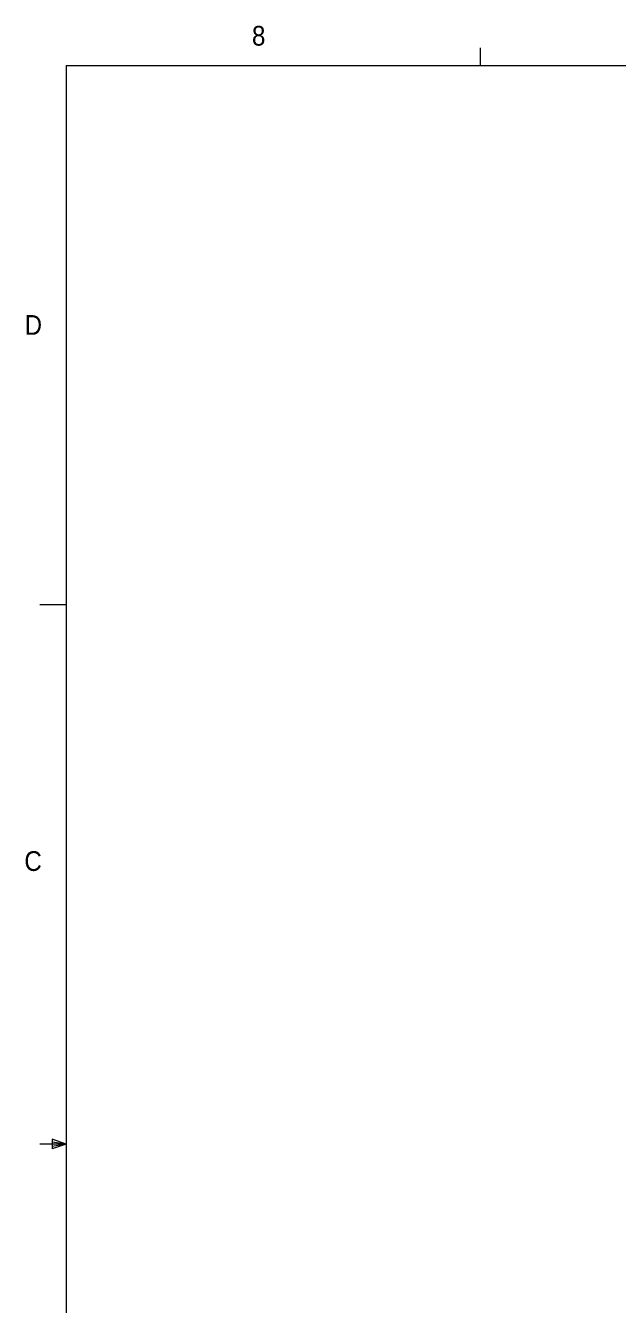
# Model space of a CAD drawing. Header units: millimetres. Extents: x 11 to 421, y 5 to 275.
# Drawn here: x 11 to 82.6, y 120.7 to 275.1 of the extents above; entities that cross this region are included whole.
import ezdxf

# ---------------------------------------------------------------- set-up
doc = ezdxf.new("R2010")
doc.units = ezdxf.units.MM
doc.styles.add('SLDTEXTSTYLE0', font='GOTHIC.TTF', dxfattribs={"width": 0.913})

msp = doc.modelspace()

# ---------------------------------------------------------------- linework, layer by layer
at = {"color": 7, "linetype": 'Continuous', "lineweight": 0}
for p, q in [((65.907, 270.309), (65.907, 272.463)), ((15.907, 270.309), (415.957, 270.309)), ((15.907, 270.309), (15.907, 9.959)), ((15.907, 205.221), (12.732, 205.221)), ((14.2, 140.744), (14.2, 139.56)), ((15.907, 140.134), (14.2, 140.744)), ((15.907, 140.134), (12.732, 140.134)), ((15.907, 140.134), (14.2, 140.363)), ((15.907, 140.134), (14.2, 139.872)), ((15.907, 140.134), (14.2, 139.56))]:
    msp.add_line(p, q, dxfattribs=at)

# ---------------------------------------------------------------- texts
at = {"color": 7, "linetype": 'Continuous', "lineweight": 0, "char_height": 2.381, "attachment_point": 1, "style": 'SLDTEXTSTYLE0'}
for s, insert in [('8', (38.331, 275.092)), ('D', (10.887, 240.194)), ('C', (10.854, 175.495))]:
    msp.add_mtext(s, dxfattribs=dict(at, insert=insert))

doc.saveas('drawing.dxf')
